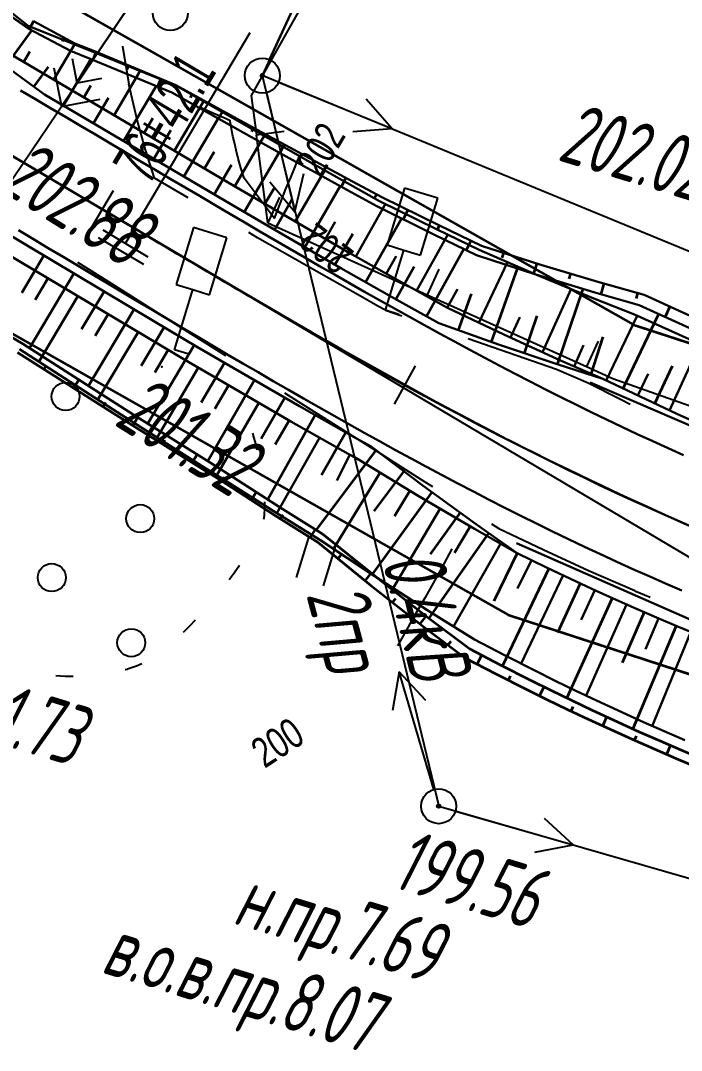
# Model space of a CAD drawing. Header units: millimetres. Extents: x -1799 to 6962, y -1020 to 4121.
# Drawn here: x 4486.6 to 4524.3, y 2883.6 to 2942.5 of the extents above; entities that cross this region are included whole.
import ezdxf

# ---------------------------------------------------------------- set-up
doc = ezdxf.new("R2010")
doc.units = ezdxf.units.MM
doc.linetypes.add('CONTI', pattern=[0])
for name, color, linetype, lineweight in [('10', 1, 'Continuous', 35), ('КОПИЯ_ОСЬ_13_ОТКОСЫ', 7, 'Continuous', 30), ('КОПИЯ_ОСЬ_ГРАНИЦЫ_ПОЛОС', 7, 'Continuous', 30), ('Огражд-перила', 1, 'ограждение2', 40), ('ОСЬ_ВЕРХ_ПОКРЫТИЯ_ГРАНИЦЫ_ПОЛОС', 7, 'Continuous', 30), ('ОСЬ_ВЕРХ_ПОКРЫТИЯ_ОСЬ', 1, 'Continuous', 30), ('Ось_примыкания', 1, 'Continuous', 35)]:
    doc.layers.add(name, color=color, linetype=linetype, lineweight=lineweight)
for name, color, linetype in [('GOR_BDEFAULT', 212, 'CONTI'), ('NAD_MDEFAULT', 7, 'CONTI'), ('PI_OTDEFAULT', 172, 'CONTI'), ('PI_TTDEFAULT', 5, 'CONTI'), ('SIT_LDEFAULT', 7, 'CONTI'), ('USLZNDEFAULT', 7, 'CONTI'), ('ZAPSKDEFAULT', 7, 'CONTI'), ('КОПИЯ_ОСЬ_ТАНГЕНСЫ', 1, 'Continuous'), ('ОСЬ_ВЕРХ_ПОКРЫТИЯ_ПИКЕТЫ', 1, 'Continuous'), ('ОСЬ_ВЕРХ_ПОКРЫТИЯ_РАЗБИВКА_КРИВ', 1, 'Continuous'), ('ОСЬ_ВЕРХ_ПОКРЫТИЯ_ТАНГЕНСЫ', 1, 'Continuous'), ('разметка', 7, 'Continuous')]:
    doc.layers.add(name, color=color, linetype=linetype)
doc.styles.add('eskd', font='spds.shx', dxfattribs={"width": 1.2, "oblique": 15})
doc.styles.add('SHRFT', font='TXT', dxfattribs={"width": 3.5})
doc.styles.get("Standard").update_dxf_attribs({"font": 'arial.ttf'})
doc.linetypes.add('ограждение2', pattern='A,0.25,-0.1,[132,ltypeshp.shx,S=0.1,R=0,X=-0.1,Y=0],-0.1,1', length=1.45)

# ---------------------------------------------------------------- blocks, each defined once
blk = doc.blocks.new('BL_2002')
at = {"color": 0}
blk.add_circle((0, 0), 0.8, dxfattribs=at)
blk = doc.blocks.new('BL_2011')
at = {"color": 0}
for p, q in [((0, 0), (0, 2.4)), ((1.6, 0), (1.6, 2.4))]:
    blk.add_line(p, q, dxfattribs=at)
blk = doc.blocks.new('BL_26')
at = {"color": 0}
for radius in [1, 0.1]:
    blk.add_circle((0, 0), radius, dxfattribs=at)
blk = doc.blocks.new('BL_12')
at = {"color": 0}
for p, q in [((1, 7), (-1, 7)), ((-1, 7), (-1, 3.6)), ((1, 3.6), (1, 7)), ((-1, 3.6), (0, 3.6)), ((0, 0), (0, 3.6)), ((0, 3.6), (1, 3.6)), ((0.8, 0), (0, 0))]:
    blk.add_line(p, q, dxfattribs=at)
blk = doc.blocks.new('BL_20')
at = {"color": 0}
blk.add_circle((0, 0), 1, dxfattribs=at)

msp = doc.modelspace()

# ---------------------------------------------------------------- linework, layer by layer
at = {"layer": '10'}
for p, q in [((4521.746, 2925.033), (4419.606, 2982.913)), ((4411.976, 2966.593), (4514.446, 2908.513)), ((4552.416, 2914.983), (4521.746, 2925.033)), ((4514.446, 2908.513), (4549.656, 2896.993))]:
    msp.add_line(p, q, dxfattribs=at)
for points in [[(4598.586, 2915.533), (4552.416, 2914.983), (4521.746, 2925.033), (4419.606, 2982.913), (4344.146, 3011.203), (4332.496, 3021.273), (4289.966, 3078.193), (4264.456, 3124.383), (4216.896, 3199.763), (4208.926, 3208.633), (4175.176, 3237.413), (4176.746, 3239.013), (4084.856, 3313.423)], [(4334.836, 2995.523), (4319.266, 3008.963), (4288.236, 3052.073), (4319.266, 3008.963), (4334.836, 2995.523), (4363.306, 2985.263), (4364.906, 2990.013), (4372.426, 2987.253), (4370.836, 2982.483), (4411.976, 2966.593), (4514.446, 2908.513), (4549.656, 2896.993), (4558.246, 2896.753), (4557.366, 2900.733), (4579.636, 2901.023)]]:
    msp.add_lwpolyline(points, dxfattribs=at)
at = {"layer": 'GOR_BDEFAULT', "color": 212, "flags": 128}
for points, elevation in [([(4502.492, 2934.729), (4502.362, 2934.429), (4502.202, 2934.029), (4501.992, 2933.519), (4501.722, 2932.869), (4501.412, 2932.059), (4501.062, 2931.179), (4499.342, 2933.479), (4499.162, 2934.059), (4499.012, 2934.589), (4498.892, 2935.079), (4498.792, 2935.509), (4498.712, 2935.869), (4498.652, 2936.179), (4498.602, 2936.429), (4498.572, 2936.609), (4498.552, 2936.719), (4498.542, 2936.759), (4498.322, 2936.859), (4497.562, 2937.199), (4496.802, 2937.529)], 202), ([(4511.232, 2912.289), (4510.612, 2911.139), (4509.702, 2909.499), (4509.022, 2908.339), (4508.522, 2907.439), (4508.122, 2906.739)], 200)]:
    msp.add_lwpolyline(points, dxfattribs=dict(at, elevation=elevation))
at = {"layer": 'PI_TTDEFAULT', "color": 5}
for p in [(4494.642, 2922.689, 201.316), (4510.472, 2897.569, 199.56)]:
    msp.add_point(p, dxfattribs=at)
at = {"layer": 'SIT_LDEFAULT', "color": 7}
for p, q in [((4519.652, 2981.479), (4500.388, 2939.337)), ((4500.805, 2940.25), (4503.732, 2946.605)), ((4503.542, 2944.929), (4499.752, 2938.209)), ((4493.382, 2944.199), (4471.732, 2912.149)), ((4492.822, 2943.369), (4488.902, 2937.569)), ((4492.412, 2940.979), (4492.412, 2941.029)), ((4492.772, 2938.839), (4492.422, 2940.979)), ((4489.802, 2938.899), (4489.532, 2940.289)), ((4488.472, 2939.789), (4488.902, 2937.569)), ((4491.192, 2939.169), (4489.802, 2938.899)), ((4500.388, 2939.337), (4510.472, 2897.569)), ((4548.202, 2919.629), (4500.388, 2939.337)), ((4493.232, 2936.809), (4492.762, 2938.839)), ((4501.311, 2938.96), (4507.787, 2936.304)), ((4488.902, 2937.569), (4491.122, 2937.999)), ((4499.752, 2938.209), (4500.052, 2935.939)), ((4500.62, 2938.365), (4502.256, 2931.556)), ((4507.787, 2936.304), (4506.321, 2937.991)), ((4493.712, 2935.099), (4493.232, 2936.809)), ((4501.632, 2936.149), (4500.042, 2935.939)), ((4505.564, 2936.136), (4507.787, 2936.304)), ((4500.042, 2935.939), (4500.692, 2930.919)), ((4494.222, 2933.479), (4493.712, 2935.099)), ((4496.152, 2932.349), (4494.222, 2933.479)), ((4500.819, 2933.269), (4502.256, 2931.556)), ((4502.256, 2931.556), (4502.764, 2933.733)), ((4501.362, 2932.379), (4500.702, 2930.919)), ((4500.702, 2930.919), (4509.822, 2926.809)), ((4500.112, 2930.069), (4499.612, 2930.359)), ((4502.222, 2928.869), (4500.112, 2930.069)), ((4489.832, 2928.679), (4491.562, 2927.579)), ((4504.202, 2927.739), (4502.222, 2928.869)), ((4510.472, 2928.269), (4509.822, 2926.809)), ((4491.562, 2927.579), (4495.622, 2925.019)), ((4505.862, 2926.799), (4504.202, 2927.739)), ((4507.002, 2926.159), (4505.862, 2926.799)), ((4509.822, 2926.809), (4518.932, 2922.699)), ((4507.422, 2925.919), (4507.002, 2926.159)), ((4508.372, 2925.579), (4507.422, 2925.909)), ((4495.622, 2925.019), (4498.282, 2923.339)), ((4517.202, 2922.529), (4512.152, 2924.279)), ((4519.592, 2924.159), (4518.932, 2922.699)), ((4518.932, 2922.699), (4520.432, 2922.029)), ((4519.022, 2921.759), (4517.202, 2922.529)), ((4520.432, 2922.029), (4528.302, 2919.219)), ((4520.872, 2920.829), (4519.022, 2921.759)), ((4501.662, 2921.199), (4503.372, 2920.119)), ((4521.412, 2920.539), (4520.872, 2920.829)), ((4503.372, 2920.109), (4506.782, 2917.959)), ((4499.922, 2918.609), (4499.852, 2918.889)), ((4500.032, 2918.219), (4499.922, 2918.609)), ((4500.092, 2917.929), (4500.032, 2918.219)), ((4506.782, 2917.959), (4509.682, 2916.119)), ((4509.682, 2916.119), (4510.112, 2915.849)), ((4500.542, 2914.649), (4500.532, 2914.969)), ((4500.512, 2914.179), (4500.542, 2914.649)), ((4500.482, 2913.969), (4500.512, 2914.179)), ((4513.492, 2913.719), (4513.912, 2913.449)), ((4513.912, 2913.449), (4516.442, 2912.249)), ((4516.442, 2912.249), (4519.042, 2911.049)), ((4498.502, 2910.529), (4498.782, 2910.909)), ((4498.772, 2910.909), (4499.092, 2911.339)), ((4519.042, 2911.049), (4521.682, 2909.899)), ((4521.682, 2909.889), (4522.562, 2909.519)), ((4495.882, 2907.519), (4496.252, 2907.889)), ((4496.252, 2907.889), (4496.572, 2908.229)), ((4492.672, 2905.419), (4493.192, 2905.599)), ((4493.192, 2905.599), (4493.492, 2905.729)), ((4488.582, 2905.039), (4489.112, 2905.009)), ((4489.112, 2905.009), (4489.582, 2904.999)), ((4492.552, 2905.379), (4492.672, 2905.409)), ((4508.222, 2905.249), (4507.822, 2903.049)), ((4510.192, 2898.529), (4508.222, 2905.249)), ((4509.742, 2903.609), (4508.222, 2905.249)), ((4510.472, 2897.569), (4545.022, 2887.629)), ((4511.432, 2897.289), (4518.162, 2895.359)), ((4518.162, 2895.359), (4516.512, 2896.869)), ((4515.962, 2894.949), (4518.162, 2895.359))]:
    msp.add_line(p, q, dxfattribs=at)
at = {"layer": 'КОПИЯ_ОСЬ_13_ОТКОСЫ'}
for points in [[(4463.634, 2953.753), (4498.766, 2933.04), (4501.248, 2931.584), (4505.384, 2929.191), (4508.573, 2927.386), (4510.97, 2926.059), (4514.194, 2924.53), (4517.427, 2923.059), (4519.858, 2922), (4523.032, 2920.488), (4524.093, 2920.002), (4525.158, 2919.524)], [(4481.307, 2946.691), (4487.007, 2942.186), (4490.764, 2940.68), (4495.444, 2938.769), (4500.458, 2935.904), (4502.953, 2934.488), (4507.096, 2932.166), (4510.354, 2930.552), (4512.795, 2929.374), (4516.025, 2927.973), (4519.251, 2926.636), (4521.669, 2925.681), (4524.79, 2924.262)], [(4458.642, 2945.315), (4493.683, 2924.439), (4496.185, 2922.958), (4497.86, 2921.973), (4502.014, 2919.565), (4505.297, 2917.71), (4505.526, 2917.592), (4505.752, 2917.469), (4505.976, 2917.34), (4509.295, 2915.317), (4512.511, 2913.426), (4514.956, 2912.041), (4516.644, 2911.217), (4518.34, 2910.411), (4519.481, 2909.882), (4520.625, 2909.363), (4521.774, 2908.853), (4522.926, 2908.353), (4524.081, 2907.864), (4525.242, 2907.385)], [(4488.472, 2939.109), (4489.659, 2941.123)], [(4486.748, 2940.125), (4487.099, 2940.719)], [(4491.917, 2937.078), (4493.405, 2939.601)], [(4490.194, 2938.093), (4490.59, 2938.765)], [(4495.363, 2935.046), (4497.025, 2937.865)], [(4493.64, 2936.062), (4494.136, 2936.903)], [(4498.809, 2933.014), (4500.491, 2935.886)], [(4497.085, 2934.03), (4497.64, 2934.97)], [(4502.263, 2930.997), (4503.957, 2933.925)], [(4500.534, 2932.003), (4501.095, 2932.96)], [(4505.727, 2928.997), (4507.427, 2932.002)], [(4503.994, 2929.996), (4504.559, 2930.971)], [(4509.211, 2927.033), (4510.989, 2930.246)], [(4507.467, 2928.012), (4508.034, 2929.013)], [(4512.768, 2925.207), (4514.412, 2928.673)], [(4488.133, 2927.746), (4487.397, 2926.511)], [(4489.851, 2926.722), (4487.621, 2922.979)], [(4510.961, 2926.064), (4511.554, 2927.135)], [(4516.398, 2923.527), (4518.04, 2927.138)], [(4491.569, 2925.699), (4490.826, 2924.451)], [(4514.578, 2924.356), (4515.107, 2925.52)], [(4520.055, 2921.906), (4521.82, 2925.612)], [(4493.288, 2924.675), (4490.987, 2920.813)], [(4518.224, 2922.712), (4518.752, 2923.924)], [(4523.67, 2920.195), (4525.406, 2923.992)], [(4486.508, 2923.694), (4491.388, 2920.555), (4493.027, 2919.506), (4497.166, 2916.883), (4498.001, 2916.36), (4501.224, 2914.317), (4503.672, 2912.799), (4506.835, 2910.693), (4510.06, 2908.622), (4512.523, 2907.097), (4514.242, 2906.2), (4515.971, 2905.321), (4517.138, 2904.742), (4518.31, 2904.172), (4519.487, 2903.611), (4522.172, 2902.379), (4523.354, 2901.855), (4524.541, 2901.341)], [(4495.008, 2923.655), (4494.244, 2922.366)], [(4496.729, 2922.638), (4494.383, 2918.647)], [(4521.86, 2921.047), (4522.449, 2922.282)], [(4498.456, 2921.628), (4497.682, 2920.292)], [(4500.186, 2920.625), (4497.791, 2916.492)], [(4501.916, 2919.622), (4501.118, 2918.244)], [(4503.657, 2918.636), (4501.218, 2914.321)], [(4505.401, 2917.657), (4504.648, 2916.186)], [(4507.123, 2916.641), (4504.461, 2912.274)], [(4508.831, 2915.6), (4507.943, 2914.144)], [(4510.551, 2914.579), (4507.874, 2910.026)], [(4512.275, 2913.565), (4511.382, 2912.048)], [(4514.013, 2912.576), (4511.328, 2907.837)], [(4515.778, 2911.637), (4514.981, 2910.006)], [(4517.58, 2910.77), (4515.184, 2905.718)], [(4519.392, 2909.923), (4518.614, 2908.23)], [(4521.214, 2909.1), (4518.901, 2903.889)], [(4523.048, 2908.301), (4522.301, 2906.554)], [(4524.893, 2907.528), (4522.683, 2902.151)]]:
    msp.add_lwpolyline(points, dxfattribs=at)
at = {"layer": 'КОПИЯ_ОСЬ_ГРАНИЦЫ_ПОЛОС'}
for points in [[(4487.038, 2942.012), (4489.413, 2940.754), (4490.54, 2940.303), (4495.208, 2938.371), (4500.25, 2935.552), (4501.924, 2934.621), (4503.594, 2933.696), (4505.261, 2932.779), (4506.927, 2931.872), (4510.188, 2930.256), (4512.631, 2929.075), (4516.026, 2927.974), (4519.407, 2926.942), (4521.934, 2926.219), (4525.043, 2924.806)], [(4487.304, 2942.44), (4489.666, 2941.181), (4490.793, 2940.729), (4495.451, 2938.782), (4500.52, 2936.009), (4502.202, 2935.093), (4503.88, 2934.185), (4505.554, 2933.285), (4507.227, 2932.394), (4510.482, 2930.779), (4512.919, 2929.599), (4516.316, 2928.52), (4519.698, 2927.51), (4522.222, 2926.805), (4525.316, 2925.392)], [(4485.721, 2939.886), (4487.936, 2938.262), (4498.257, 2932.179), (4500.742, 2930.722), (4504.885, 2928.324), (4508.083, 2926.514), (4510.488, 2925.183), (4513.895, 2923.968), (4517.303, 2922.817), (4519.858, 2922), (4523.032, 2920.488), (4524.093, 2920.002), (4525.158, 2919.524)], [(4483.89, 2931.437), (4494.192, 2925.3), (4496.691, 2923.82), (4498.364, 2922.837), (4502.509, 2920.434), (4505.782, 2918.584), (4506.605, 2918.127), (4509.594, 2915.879), (4512.635, 2913.669), (4514.956, 2912.041), (4516.644, 2911.217), (4518.34, 2910.411), (4519.481, 2909.882), (4520.625, 2909.363), (4521.774, 2908.853), (4522.926, 2908.353), (4524.081, 2907.864), (4525.242, 2907.385)]]:
    msp.add_lwpolyline(points, dxfattribs=at)
at = {"layer": 'КОПИЯ_ОСЬ_ТАНГЕНСЫ'}
msp.add_line((4420.882, 2973.399), (4535.832, 2905.259), dxfattribs=at)
at = {"layer": 'Огражд-перила', "color": 1, "lineweight": 30, "ltscale": 7}
msp.add_lwpolyline([(4514.929, 2912.601), (4529.571, 2906.17), (4544.919, 2901.704), (4560.761, 2899.544), (4580.715, 2898.125), (4600.805, 2897.779), (4616.669, 2899.941), (4631.964, 2905.07), (4646.021, 2912.887), (4658.406, 2923.23), (4671.738, 2938.604), (4683.615, 2954.494), (4696.823, 2972.096), (4702.26, 2979.293), (4730.516, 3016.48), (4749.861, 3041.914), (4759.304, 3053.851)], dxfattribs=at)
msp.add_lwpolyline([(4682.822, 2976.199, -0.49807), (4683.167, 2968.777), (4674.161, 2957.189), (4661.556, 2941.46), (4650.255, 2929.378), (4640.555, 2921.88), (4628.927, 2915.213), (4616.151, 2910.633), (4602.321, 2908.365), (4584.421, 2908.781), (4567.679, 2909.487), (4550.769, 2910.92), (4533.732, 2915.504), (4519.139, 2921.79)], format="xyb", dxfattribs=at)
at = {"layer": 'ОСЬ_ВЕРХ_ПОКРЫТИЯ_ГРАНИЦЫ_ПОЛОС'}
for points in [[(4486.567, 2938.49), (4487.422, 2937.986), (4488.278, 2937.481), (4489.133, 2936.977), (4489.989, 2936.472), (4490.845, 2935.967), (4491.7, 2935.463), (4492.556, 2934.958), (4493.411, 2934.454), (4494.267, 2933.949), (4495.122, 2933.445), (4495.977, 2932.941), (4496.832, 2932.437), (4497.686, 2931.934), (4498.54, 2931.432), (4499.394, 2930.931), (4500.248, 2930.432), (4501.102, 2929.934), (4501.956, 2929.437), (4502.81, 2928.942), (4503.664, 2928.449), (4504.519, 2927.958), (4505.374, 2927.47), (4506.23, 2926.984), (4507.087, 2926.5), (4507.944, 2926.019), (4508.802, 2925.541), (4509.661, 2925.067), (4510.521, 2924.595), (4511.383, 2924.127), (4512.245, 2923.663), (4513.108, 2923.202), (4513.973, 2922.745), (4514.84, 2922.293), (4515.707, 2921.845), (4516.576, 2921.401), (4517.447, 2920.962), (4518.32, 2920.528), (4519.194, 2920.099), (4520.069, 2919.675), (4520.947, 2919.256), (4521.827, 2918.843), (4522.708, 2918.436), (4523.591, 2918.035), (4524.476, 2917.639)], [(4486.446, 2930.496), (4487.3, 2929.987), (4488.153, 2929.479), (4489.006, 2928.97), (4489.859, 2928.462), (4490.713, 2927.954), (4491.566, 2927.445), (4492.42, 2926.937), (4493.274, 2926.428), (4494.129, 2925.919), (4494.986, 2925.411), (4495.843, 2924.902), (4496.701, 2924.395), (4497.561, 2923.888), (4498.422, 2923.382), (4499.284, 2922.877), (4500.148, 2922.373), (4501.014, 2921.871), (4501.881, 2921.371), (4502.75, 2920.872), (4503.621, 2920.375), (4504.494, 2919.88), (4505.37, 2919.387), (4506.247, 2918.897), (4507.127, 2918.41), (4508.009, 2917.925), (4508.893, 2917.444), (4509.78, 2916.965), (4510.67, 2916.49), (4511.562, 2916.019), (4512.457, 2915.552), (4513.355, 2915.088), (4514.256, 2914.629), (4515.16, 2914.174), (4516.067, 2913.723), (4516.977, 2913.278), (4517.891, 2912.837), (4518.807, 2912.401), (4519.727, 2911.971), (4520.651, 2911.547), (4521.577, 2911.128), (4522.508, 2910.715), (4523.441, 2910.308), (4524.379, 2909.908)]]:
    msp.add_lwpolyline(points, dxfattribs=at)
at = {"layer": 'ОСЬ_ВЕРХ_ПОКРЫТИЯ_ГРАНИЦЫ_ПОЛОС', "linetype": 'Continuous'}
msp.add_lwpolyline([(4524.379, 2909.908), (4523.441, 2910.308), (4522.508, 2910.715), (4521.577, 2911.128), (4520.651, 2911.547), (4519.727, 2911.971), (4518.807, 2912.401), (4517.891, 2912.837), (4516.977, 2913.278), (4516.067, 2913.723), (4515.16, 2914.174), (4514.256, 2914.629), (4513.355, 2915.088), (4512.457, 2915.552), (4511.562, 2916.019), (4510.67, 2916.49), (4509.78, 2916.965), (4508.893, 2917.444), (4508.009, 2917.925), (4507.127, 2918.41), (4506.247, 2918.897), (4505.37, 2919.387), (4504.494, 2919.88), (4503.621, 2920.375), (4502.75, 2920.872), (4501.881, 2921.371), (4501.014, 2921.871), (4500.148, 2922.373), (4499.284, 2922.877), (4498.422, 2923.382), (4497.561, 2923.888), (4496.701, 2924.395), (4495.843, 2924.902), (4494.986, 2925.411), (4494.129, 2925.919), (4493.274, 2926.428), (4492.42, 2926.937), (4491.566, 2927.445), (4490.713, 2927.954), (4489.859, 2928.462), (4489.006, 2928.97), (4488.153, 2929.479), (4487.3, 2929.987), (4486.446, 2930.496)], dxfattribs=at)
at = {"layer": 'ОСЬ_ВЕРХ_ПОКРЫТИЯ_ОСЬ'}
msp.add_lwpolyline([(4465.576, 2946.905), (4493.068, 2930.609), (4493.068, 2930.609), (4497.286, 2928.113), (4498.977, 2927.119), (4500.669, 2926.129), (4502.366, 2925.146), (4503.215, 2924.657), (4504.066, 2924.169), (4504.918, 2923.684), (4505.771, 2923.202), (4506.626, 2922.721), (4507.482, 2922.244), (4508.34, 2921.769), (4509.199, 2921.297), (4510.06, 2920.828), (4510.923, 2920.363), (4511.788, 2919.901), (4512.655, 2919.442), (4513.523, 2918.988), (4514.394, 2918.537), (4515.267, 2918.091), (4516.142, 2917.649), (4517.02, 2917.212), (4517.899, 2916.779), (4518.781, 2916.352), (4519.666, 2915.929), (4520.553, 2915.512), (4521.443, 2915.1), (4522.335, 2914.694), (4523.23, 2914.293), (4524.128, 2913.899), (4525.028, 2913.511)], dxfattribs=at)
at = {"layer": 'ОСЬ_ВЕРХ_ПОКРЫТИЯ_ПИКЕТЫ'}
for p, q in [((4490.609, 2930.613), (4491.884, 2932.764)), ((4507.944, 2920.56), (4509.149, 2922.75))]:
    msp.add_line(p, q, dxfattribs=at)
at = {"layer": 'ОСЬ_ВЕРХ_ПОКРЫТИЯ_РАЗБИВКА_КРИВ'}
for p, q in [((4493.068, 2930.609), (4499.697, 2941.792)), ((4491.267, 2930.514), (4493.848, 2928.984)), ((4493.068, 2930.609), (4492.558, 2929.749)), ((4491.012, 2930.083), (4493.593, 2928.554))]:
    msp.add_line(p, q, dxfattribs=at)
at = {"layer": 'ОСЬ_ВЕРХ_ПОКРЫТИЯ_ТАНГЕНСЫ'}
msp.add_line((4420.882, 2973.399), (4535.832, 2905.259), dxfattribs=at)
at = {"layer": 'Ось_примыкания', "color": 0, "ltscale": 7}
msp.add_line((4487.067, 2941.997), (4474.435, 2950.712), dxfattribs=at)
at = {"layer": 'Ось_примыкания', "color": 0}
for p, q in [((4487.304, 2942.44), (4487.067, 2941.997)), ((4485.721, 2939.886), (4487.212, 2941.92)), ((4489.069, 2941.5), (4488.952, 2941.28)), ((4489.016, 2937.626), (4490.583, 2940.285)), ((4490.893, 2940.687), (4490.704, 2940.235)), ((4487.334, 2938.704), (4488.166, 2939.839)), ((4492.739, 2939.916), (4492.645, 2939.693)), ((4494.584, 2939.144), (4494.4, 2938.706)), ((4492.462, 2935.595), (4494.316, 2938.741)), ((4490.739, 2936.61), (4491.594, 2938.062)), ((4496.381, 2938.273), (4496.264, 2938.06)), ((4498.136, 2937.313), (4497.893, 2936.87)), ((4495.908, 2933.564), (4497.866, 2936.885)), ((4494.185, 2934.579), (4495.152, 2936.22)), ((4499.89, 2936.353), (4499.765, 2936.124)), ((4499.355, 2931.535), (4501.351, 2934.94)), ((4501.646, 2935.396), (4501.387, 2934.919)), ((4503.404, 2934.442), (4503.271, 2934.196)), ((4497.63, 2932.548), (4498.621, 2934.228)), ((4505.165, 2933.494), (4504.89, 2932.983)), ((4502.813, 2929.524), (4504.833, 2933.015)), ((4501.082, 2930.525), (4502.081, 2932.253)), ((4506.929, 2932.552), (4506.789, 2932.288)), ((4508.717, 2931.654), (4508.45, 2931.117)), ((4506.282, 2927.533), (4508.341, 2931.171)), ((4504.544, 2928.522), (4505.566, 2930.289)), ((4510.508, 2930.766), (4510.378, 2930.496)), ((4512.308, 2929.894), (4512.048, 2929.357)), ((4487.902, 2929.047), (4486.632, 2926.915)), ((4509.772, 2925.579), (4511.902, 2929.427)), ((4514.179, 2929.199), (4514.089, 2928.915)), ((4516.085, 2928.593), (4515.901, 2928.015)), ((4489.621, 2928.024), (4487.078, 2923.755)), ((4508.023, 2926.548), (4509.079, 2928.415)), ((4513.485, 2924.114), (4514.982, 2928.313)), ((4518, 2928.017), (4517.912, 2927.721)), ((4519.918, 2927.449), (4519.749, 2926.844)), ((4491.339, 2927), (4490.052, 2924.839)), ((4511.601, 2924.786), (4512.34, 2926.858)), ((4517.272, 2922.827), (4518.733, 2927.148)), ((4521.844, 2926.911), (4521.758, 2926.602)), ((4523.684, 2926.137), (4523.414, 2925.546)), ((4493.057, 2925.976), (4490.451, 2921.601)), ((4515.377, 2923.467), (4516.098, 2925.6)), ((4521.018, 2921.448), (4523.05, 2925.712)), ((4494.776, 2924.954), (4493.463, 2922.736)), ((4519.177, 2922.218), (4519.878, 2924.412)), ((4496.497, 2923.935), (4493.84, 2919.447)), ((4487.91, 2922.546), (4488.063, 2922.787)), ((4498.221, 2922.921), (4496.884, 2920.647)), ((4522.824, 2920.587), (4523.847, 2922.736)), ((4489.598, 2921.475), (4489.901, 2921.952)), ((4499.951, 2921.917), (4497.268, 2917.29)), ((4501.681, 2920.914), (4500.321, 2918.568)), ((4491.287, 2920.403), (4491.437, 2920.639)), ((4492.978, 2919.335), (4493.271, 2919.804)), ((4503.417, 2919.921), (4500.698, 2915.111)), ((4494.674, 2918.275), (4494.819, 2918.507)), ((4505.158, 2918.937), (4503.774, 2916.489)), ((4506.878, 2917.921), (4503.458, 2913.373)), ((4496.37, 2917.215), (4496.657, 2917.674)), ((4508.477, 2916.719), (4506.763, 2914.44)), ((4498.068, 2916.158), (4498.213, 2916.383)), ((4499.749, 2915.074), (4500.043, 2915.53)), ((4510.081, 2915.525), (4506.679, 2910.844)), ((4511.699, 2914.35), (4509.977, 2911.98)), ((4501.431, 2913.993), (4501.578, 2914.226)), ((4503.123, 2912.926), (4503.42, 2913.397)), ((4513.325, 2913.185), (4509.913, 2908.321)), ((4514.963, 2912.038), (4513.622, 2909.293)), ((4504.714, 2911.719), (4504.889, 2911.934)), ((4506.269, 2910.461), (4506.619, 2910.893)), ((4516.761, 2911.161), (4514.115, 2905.592)), ((4518.568, 2910.305), (4517.26, 2907.483)), ((4507.84, 2909.224), (4508.013, 2909.445)), ((4520.386, 2909.471), (4517.793, 2903.757)), ((4509.417, 2907.993), (4509.764, 2908.437)), ((4522.215, 2908.662), (4520.955, 2905.759)), ((4524.054, 2907.876), (4521.566, 2901.998)), ((4511.011, 2906.785), (4511.182, 2907.012)), ((4512.676, 2905.689), (4512.942, 2906.202)), ((4514.455, 2904.775), (4514.584, 2905.031)), ((4516.243, 2903.88), (4516.496, 2904.391)), ((4518.043, 2903.008), (4518.164, 2903.264)), ((4519.854, 2902.16), (4520.092, 2902.674)), ((4521.676, 2901.335), (4521.788, 2901.589)), ((4523.509, 2900.535), (4523.726, 2901.04))]:
    msp.add_line(p, q, dxfattribs=at)
for points in [[(4482.381, 2926.537), (4486.691, 2924.002), (4491.58, 2920.88), (4493.222, 2919.836), (4497.366, 2917.229), (4498.202, 2916.709), (4501.413, 2914.654), (4503.853, 2913.126), (4506.844, 2910.711), (4509.908, 2908.324), (4512.258, 2906.559), (4513.983, 2905.659), (4515.717, 2904.777), (4516.889, 2904.196), (4518.066, 2903.624), (4519.247, 2903.061), (4521.943, 2901.825), (4523.131, 2901.298), (4524.322, 2900.783), (4525.52, 2900.278)], [(4486.396, 2923.506), (4491.295, 2920.398), (4492.941, 2919.359), (4497.096, 2916.762), (4497.935, 2916.244), (4501.144, 2914.174), (4503.583, 2912.636), (4506.578, 2910.21), (4509.647, 2907.813), (4512.002, 2906.039), (4513.734, 2905.139), (4515.476, 2904.259), (4516.653, 2903.678), (4517.835, 2903.106), (4519.022, 2902.545), (4520.272, 2901.966), (4521.528, 2901.4), (4522.789, 2900.844), (4524.055, 2900.3), (4525.325, 2899.768)]]:
    msp.add_lwpolyline(points, dxfattribs=at)
at = {"layer": 'разметка', "lineweight": 30, "ltscale": 7}
msp.add_lwpolyline([(4463.056, 2948.399), (4493.801, 2930.174, 0.003993), (4504.799, 2923.735, 0.027349), (4524.904, 2913.564, 0.067677), (4552.627, 2905.66, 0.015621), (4552.627, 2905.66, 0.028676), (4580.061, 2903.503, 0.004766), (4585.354, 2903.294, 0.026772), (4603.022, 2903.33), (4603.022, 2903.33, 0.158784), (4649.127, 2921.65, 0.047128), (4664.842, 2937.708, 0.010779), (4686.691, 2966.253), (4686.691, 2966.253)], format="xyb", dxfattribs=at)

# ---------------------------------------------------------------- block references
at = {"layer": 'USLZNDEFAULT', "color": 7, "rotation": 342.9999999999999}
for name, p in [('BL_20', (4495.132, 2942.919)), ('BL_26', (4500.388, 2939.337)), ('BL_12', (4507.422, 2925.919)), ('BL_12', (4495.362, 2923.659)), ('BL_26', (4510.472, 2897.569))]:
    msp.add_blockref(name, p, dxfattribs=at)
at = {"layer": 'ZAPSKDEFAULT', "color": 7, "rotation": 342.9999999999999}
for name, p in [('BL_2002', (4489.141, 2920.992)), ('BL_2002', (4493.411, 2914.01)), ('BL_2011', (4502.352, 2910.639)), ('BL_2002', (4488.352, 2910.639)), ('BL_2002', (4492.897, 2906.913, 200.5))]:
    msp.add_blockref(name, p, dxfattribs=at)

# ---------------------------------------------------------------- texts
at = {"layer": 'GOR_BDEFAULT', "color": 212, "style": 'SHRFT', "width": 0.75}
for s, rotation, p in [('202', 59.41526, (4503.733, 2933.441, 202)), ('202', 142.01229, (4505.711, 2929.242, 202)), ('200', 33.23045, (4500.521, 2899.701, 200))]:
    msp.add_text(s, height=1.7223, rotation=rotation, dxfattribs=at).set_placement(p)
at = {"layer": 'NAD_MDEFAULT', "color": 7, "style": 'eskd', "oblique": 10, "width": 0.8}
for s, rotation, p in [('0.4кВ', 284, (4507.214, 2911.635)), ('2пр', 285, (4502.881, 2909.689)), ('н.пр.7.69', 343, (4498.605, 2890.898)), ('в.о.в.пр.8.07', 343, (4491.072, 2888.096))]:
    msp.add_text(s, height=3.5, rotation=rotation, dxfattribs=at).set_placement(p)
at = {"layer": 'PI_OTDEFAULT', "color": 172, "style": 'eskd', "oblique": 10, "width": 0.8}
for s, rotation, p in [('202.02', 343, (4517.179, 2934.531)), ('202.88', 328, (4485.202, 2932.879)), ('201.32', 328, (4491.819, 2919.42)), ('201.73', 343, (4481.851, 2902.181)), ('199.56', 343, (4507.697, 2892.976))]:
    msp.add_text(s, height=3.5, rotation=rotation, dxfattribs=at).set_placement(p)
at = {"layer": 'ОСЬ_ВЕРХ_ПОКРЫТИЯ_РАЗБИВКА_КРИВ', "width": 0.6}
msp.add_text('76+42.1', height=2.5, rotation=59.34141, dxfattribs=at).set_placement((4493.912, 2933.014))

doc.saveas('drawing.dxf')
